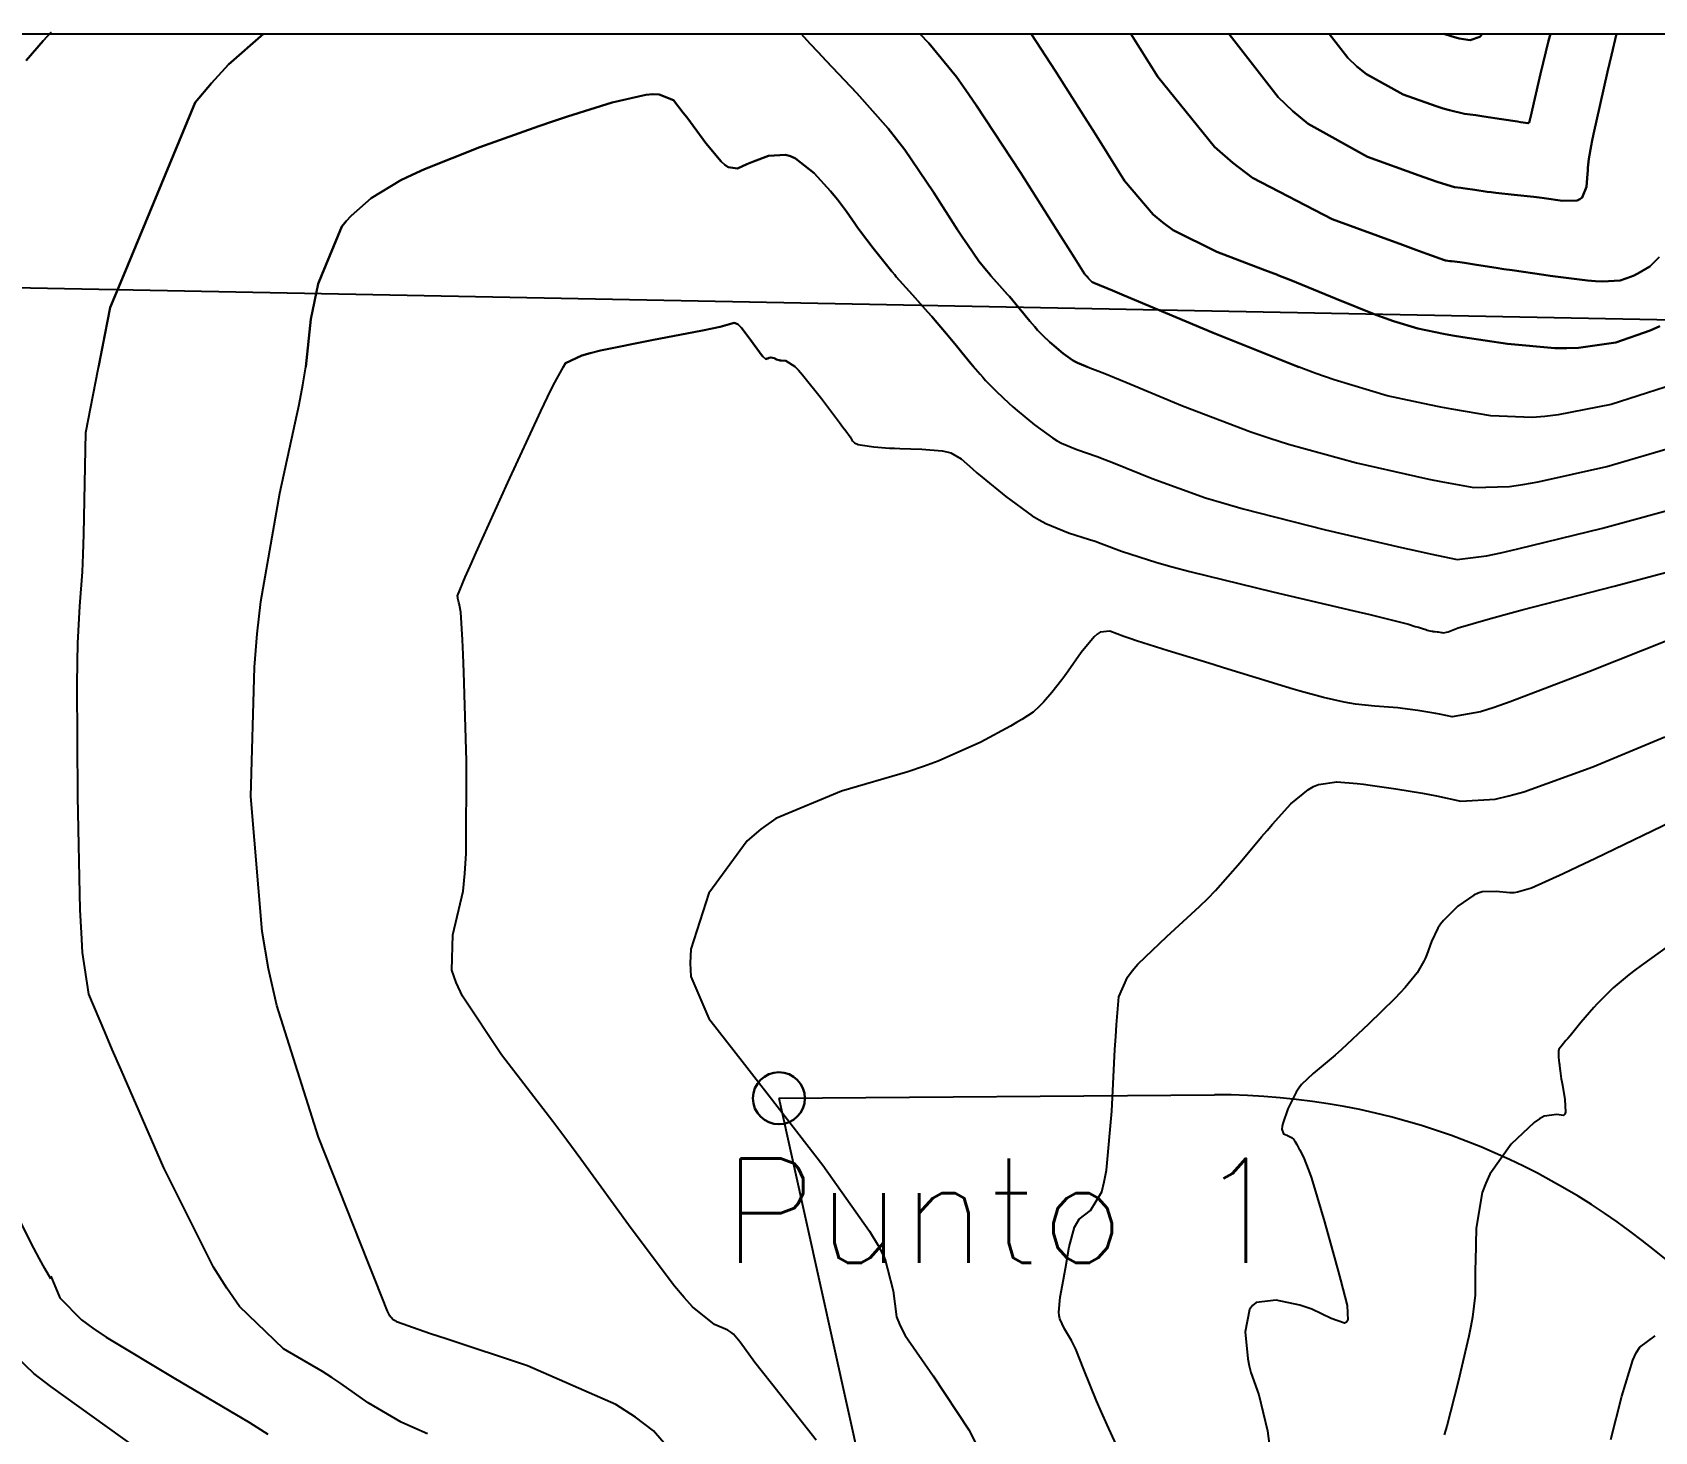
# Model space of a CAD drawing. Header units: metres. Extents: x 837117 to 838479, y 1189012 to 1191015.
# Drawn here: x 837998.9 to 838092.2, y 1190933.5 to 1191013.9 of the extents above; entities that cross this region are included whole.
import ezdxf

# ---------------------------------------------------------------- set-up
doc = ezdxf.new("R2010")
doc.units = ezdxf.units.M
doc.header["$LTSCALE"] = 0.3
for name, color, linetype in [('CORREDORVIA', 70, 'Continuous'), ('COTAS 10', 1, 'Continuous'), ('COTAS INT', 252, 'Continuous'), ('MARCO IMP', 130, 'Continuous'), ('VIA1', 50, 'Continuous'), ('VIA2', 121, 'Continuous')]:
    doc.layers.add(name, color=color, linetype=linetype)
doc.layers.add('PTOBLIGADO', color=90, linetype='Continuous', lineweight=30)
doc.layers.add('TEXTPTO', color=90, linetype='Continuous', lineweight=30)
doc.styles.get("Standard").update_dxf_attribs({"font": 'simplex.shx'})

msp = doc.modelspace()

# ---------------------------------------------------------------- linework, layer by layer
at = {"layer": 'CORREDORVIA'}
msp.add_lwpolyline([(837910.676, 1191000.965), (838157.033, 1190996.193), (838237.174, 1190821.339), (838237.001, 1190602.875), (838240.031, 1190437.198), (838223.537, 1190366.272), (838212.196, 1190288.92), (838221.396, 1189997.878), (837954.545, 1189509.173), (837751.159, 1189231.384), (837593.191, 1189234.399), (837744.487, 1189686.609), (837750.277, 1189933.973), (837723.624, 1190051.525), (837726.092, 1190134.48), (837885.383, 1190229.429), (837983.184, 1190344.12), (837817.554, 1190502.187), (837798.033, 1190660.17), (837963.574, 1190795.982)], close=True, dxfattribs=at)
at = {"layer": 'COTAS 10'}
for points in [[(838092.491, 1190997.047), (838091.935, 1190996.797), (838089.958, 1190996.121), (838087.815, 1190995.804), (838087.155, 1190995.78), (838086.465, 1190995.785), (838083.732, 1190996.033), (838081.165, 1190996.429), (838080.579, 1190996.527), (838080.048, 1190996.62), (838078.585, 1190996.914), (838077.191, 1190997.335), (838076.704, 1190997.508), (838076.173, 1190997.706), (838073.893, 1190998.624), (838071.279, 1190999.694), (838070.539, 1190999.987), (838070.506, 1191000), (838069.792, 1191000.28), (838067.033, 1191001.325), (838064.511, 1191002.584), (838063.914, 1191003.01), (838063.36, 1191003.47), (838061.725, 1191005.411), (838060.295, 1191007.693), (838059.871, 1191008.367), (838059.435, 1191009.06), (838057.76, 1191011.716), (838056.353, 1191013.872), (838057.76, 1191011.716), (838059.435, 1191009.06), (838059.871, 1191008.367), (838060.295, 1191007.693), (838061.725, 1191005.411), (838063.36, 1191003.47), (838063.914, 1191003.01), (838064.511, 1191002.584), (838067.033, 1191001.325), (838069.792, 1191000.28), (838070.506, 1191000), (838070.539, 1190999.987), (838071.279, 1190999.694), (838073.893, 1190998.624), (838076.173, 1190997.706), (838076.704, 1190997.508), (838077.191, 1190997.335), (838078.585, 1190996.914), (838080.048, 1190996.62), (838080.579, 1190996.527), (838081.165, 1190996.429), (838083.732, 1190996.033), (838086.465, 1190995.785), (838087.155, 1190995.78), (838087.815, 1190995.804), (838089.958, 1190996.121), (838091.935, 1190996.797), (838092.491, 1190997.047)], [(838093.094, 1190979.039), (838088.403, 1190977.184), (838083.893, 1190975.443), (838082.972, 1190975.125), (838082.191, 1190974.878), (838080.554, 1190974.579), (838079.818, 1190974.737), (838079.606, 1190974.778), (838079.39, 1190974.818), (838078.58, 1190974.955), (838077.695, 1190975.073), (838077.431, 1190975.101), (838077.16, 1190975.127), (838076.116, 1190975.206), (838074.996, 1190975.321), (838074.678, 1190975.371), (838074.355, 1190975.427), (838073.158, 1190975.695), (838071.821, 1190976.06), (838071.411, 1190976.179), (838070.982, 1190976.305), (838069.288, 1190976.825), (838067.412, 1190977.411), (838066.87, 1190977.579), (838066.317, 1190977.75), (838064.235, 1190978.388), (838062.414, 1190978.958), (838062.024, 1190979.086), (838061.685, 1190979.201), (838060.875, 1190979.509), (838060.328, 1190979.456), (838060.155, 1190979.344), (838059.972, 1190979.19), (838059.231, 1190978.281), (838058.484, 1190977.208), (838058.296, 1190976.95), (838058.117, 1190976.709), (838057.542, 1190975.981), (838057.06, 1190975.434), (838056.941, 1190975.307), (838056.827, 1190975.191), (838056.466, 1190974.859), (838055.811, 1190974.435), (838055.511, 1190974.259), (838055.16, 1190974.059), (838053.468, 1190973.128), (838051.004, 1190972.03), (838050.167, 1190971.725), (838049.263, 1190971.419), (838045.44, 1190970.31), (838041.681, 1190968.733), (838040.818, 1190968.133), (838040.031, 1190967.462), (838037.831, 1190964.444), (838036.797, 1190961.22), (838036.746, 1190960.418), (838036.797, 1190959.656), (838037.831, 1190957.229), (838039.867, 1190954.618), (838040.549, 1190953.739), (838041.284, 1190952.792), (838044.367, 1190948.809), (838047.068, 1190945.008), (838047.562, 1190944.176), (838047.945, 1190943.44), (838048.411, 1190941.579), (838048.612, 1190940.076), (838048.828, 1190939.566), (838049.114, 1190939.015), (838050.728, 1190936.685), (838052.762, 1190933.572), (838053.313, 1190932.527)], [(838004.891, 1190932.555), (838000, 1190936.069), (837999.012, 1190936.829), (837998.061, 1190937.734)]]:
    msp.add_lwpolyline(points, dxfattribs=at)
at = {"layer": 'COTAS INT'}
for points in [[(837998.586, 1191012.329), (837999.563, 1191013.467), (838000, 1191013.948), (837999.563, 1191013.467), (837998.586, 1191012.329)], [(838021.647, 1190933.352), (838020.855, 1190933.688), (838020.143, 1190934.016), (838018.241, 1190935.13), (838016.658, 1190936.251), (838016.147, 1190936.584), (838015.604, 1190936.926), (838013.38, 1190938.241), (838010.846, 1190940.674), (838010.108, 1190941.721), (838009.354, 1190942.929), (838006.497, 1190948.642), (838004.033, 1190954.293), (838003.527, 1190955.463), (838003.097, 1190956.462), (838002.179, 1190958.642), (838001.825, 1190961.031), (838001.751, 1190962.16), (838001.687, 1190963.494), (838001.542, 1190970), (838001.514, 1190976.443), (838001.523, 1190977.736), (838001.541, 1190978.816), (838001.666, 1190980.945), (838001.824, 1190982.928), (838001.863, 1190983.917), (838001.898, 1190985.097), (838002.006, 1190990.945), (838003.405, 1190998.136), (838004.186, 1191000), (838008.29, 1191009.927), (838009.226, 1191011.028), (838010.218, 1191012.096), (838012.222, 1191013.872), (838010.218, 1191012.096), (838009.226, 1191011.028), (838008.29, 1191009.927), (838004.186, 1191000), (838003.405, 1190998.136), (838002.736, 1190994.695)], [(838059.618, 1190994.695), (838059.467, 1190994.752), (838059.007, 1190994.939), (838058.871, 1190995.014), (838058.731, 1190995.099), (838058.193, 1190995.491), (838057.675, 1190995.923), (838057.547, 1190996.035), (838057.427, 1190996.142), (838057.047, 1190996.5), (838056.726, 1190996.831), (838056.641, 1190996.923), (838056.559, 1190997.013), (838056.279, 1190997.34), (838056.005, 1190997.673), (838055.927, 1190997.768), (838055.848, 1190997.865), (838055.554, 1190998.226), (838055.214, 1190998.63), (838055.106, 1190998.755), (838054.992, 1190998.885), (838054.529, 1190999.398), (838054.041, 1190999.947), (838053.996, 1191000), (838053.911, 1191000.099), (838053.784, 1191000.251), (838053.344, 1191000.802), (838052.686, 1191001.745), (838052.421, 1191002.144), (838052.121, 1191002.604), (838050.741, 1191004.764), (838049.085, 1191007.189), (838048.611, 1191007.816), (838048.13, 1191008.424), (838046.337, 1191010.457), (838044.572, 1191012.31), (838044.109, 1191012.805), (838043.656, 1191013.292), (838043.126, 1191013.872), (838043.656, 1191013.292), (838044.109, 1191012.805), (838044.572, 1191012.31), (838046.337, 1191010.457), (838048.13, 1191008.424), (838048.611, 1191007.816), (838049.085, 1191007.189), (838050.741, 1191004.764), (838052.121, 1191002.604), (838052.421, 1191002.144), (838052.686, 1191001.745), (838053.344, 1191000.802), (838053.784, 1191000.251), (838053.911, 1191000.099), (838053.996, 1191000), (838054.041, 1190999.947), (838054.529, 1190999.398), (838054.992, 1190998.885), (838055.106, 1190998.755), (838055.214, 1190998.63), (838055.554, 1190998.226), (838055.848, 1190997.865), (838055.927, 1190997.768), (838056.005, 1190997.673), (838056.279, 1190997.34), (838056.559, 1190997.013), (838056.641, 1190996.923), (838056.726, 1190996.831), (838057.047, 1190996.5), (838057.427, 1190996.142), (838057.547, 1190996.035), (838057.675, 1190995.923), (838058.193, 1190995.491), (838058.731, 1190995.099), (838058.871, 1190995.014), (838059.007, 1190994.939), (838059.467, 1190994.752), (838060.589, 1190994.329), (838061.142, 1190994.106), (838061.801, 1190993.837), (838065.058, 1190992.481), (838068.989, 1190990.971), (838070.073, 1190990.604), (838071.155, 1190990.259), (838075.047, 1190989.2), (838078.444, 1190988.425), (838079.214, 1190988.259), (838079.91, 1190988.115), (838081.808, 1190987.768), (838083.841, 1190987.829), (838084.622, 1190987.941), (838085.498, 1190988.095), (838089.448, 1190988.992), (838093.483, 1190990.175)], [(838092.795, 1190993.544), (838089.703, 1190992.557), (838086.657, 1190991.949), (838085.889, 1190991.861), (838085.153, 1190991.807), (838082.77, 1190991.9), (838080.537, 1190992.272), (838079.896, 1190992.393), (838079.246, 1190992.523), (838076.816, 1190993.057), (838073.765, 1190993.968), (838072.724, 1190994.335), (838071.597, 1190994.752), (838066.817, 1190996.669), (838062.517, 1190998.474), (838061.694, 1190998.819), (838061.029, 1190999.097), (838059.954, 1190999.545), (838059.914, 1190999.561), (838059.902, 1190999.567), (838059.89, 1190999.575), (838059.843, 1190999.609), (838059.798, 1190999.646), (838059.787, 1190999.656), (838059.777, 1190999.665), (838059.744, 1190999.696), (838059.716, 1190999.725), (838059.709, 1190999.733), (838059.701, 1190999.741), (838059.677, 1190999.769), (838059.653, 1190999.798), (838059.647, 1190999.806), (838059.64, 1190999.815), (838059.614, 1190999.846), (838059.585, 1190999.881), (838059.565, 1190999.903), (838059.525, 1190999.948), (838059.483, 1190999.995), (838059.479, 1191000), (838059.472, 1191000.009), (838059.461, 1191000.022), (838059.423, 1191000.07), (838058.835, 1191000.99), (838058.478, 1191001.554), (838058.036, 1191002.252), (838055.738, 1191005.886), (838053.197, 1191009.771), (838052.602, 1191010.627), (838052.053, 1191011.387), (838050.465, 1191013.34), (838049.961, 1191013.872), (838050.465, 1191013.34), (838052.053, 1191011.387), (838052.602, 1191010.627), (838053.197, 1191009.771), (838055.738, 1191005.886), (838058.036, 1191002.252), (838058.478, 1191001.554), (838058.835, 1191000.99), (838059.423, 1191000.07), (838059.461, 1191000.022), (838059.472, 1191000.009), (838059.479, 1191000), (838059.483, 1190999.995), (838059.525, 1190999.948), (838059.565, 1190999.903), (838059.585, 1190999.881), (838059.614, 1190999.846), (838059.64, 1190999.815), (838059.647, 1190999.806), (838059.653, 1190999.798), (838059.677, 1190999.769), (838059.701, 1190999.741), (838059.709, 1190999.733), (838059.716, 1190999.725), (838059.744, 1190999.696), (838059.777, 1190999.665), (838059.787, 1190999.656), (838059.798, 1190999.646), (838059.843, 1190999.609), (838059.89, 1190999.575), (838059.902, 1190999.567), (838059.914, 1190999.561), (838059.954, 1190999.545), (838061.029, 1190999.097), (838061.694, 1190998.819), (838062.517, 1190998.474), (838066.817, 1190996.669), (838071.597, 1190994.752), (838071.751, 1190994.695)], [(838092.461, 1191001.022), (838091.916, 1191000.489), (838091.237, 1191000.084), (838091.068, 1191000), (838091.052, 1190999.992), (838090.868, 1190999.909), (838090.214, 1190999.686), (838089.202, 1190999.625), (838088.793, 1190999.645), (838088.328, 1190999.681), (838086.182, 1190999.946), (838085.817, 1191000), (838084.006, 1191000.268), (838083.522, 1191000.34), (838083.089, 1191000.406), (838081.954, 1191000.581), (838081.273, 1191000.688), (838081.126, 1191000.71), (838080.998, 1191000.729), (838080.686, 1191000.769), (838080.51, 1191000.788), (838080.468, 1191000.793), (838080.428, 1191000.798), (838080.308, 1191000.815), (838080.217, 1191000.829), (838080.195, 1191000.832), (838080.175, 1191000.835), (838080.115, 1191000.842), (838079.095, 1191001.209), (838078.469, 1191001.438), (838077.694, 1191001.723), (838073.656, 1191003.214), (838069.071, 1191005.595), (838067.952, 1191006.441), (838066.897, 1191007.368), (838063.63, 1191011.391), (838062.08, 1191013.872), (838063.63, 1191011.391), (838066.897, 1191007.368), (838067.952, 1191006.441), (838069.071, 1191005.595), (838073.656, 1191003.214), (838077.694, 1191001.723), (838078.469, 1191001.438), (838079.095, 1191001.209), (838080.115, 1191000.842), (838080.175, 1191000.835), (838080.195, 1191000.832), (838080.217, 1191000.829), (838080.308, 1191000.815), (838080.428, 1191000.798), (838080.468, 1191000.793), (838080.51, 1191000.788), (838080.686, 1191000.769), (838080.998, 1191000.729), (838081.126, 1191000.71), (838081.273, 1191000.688), (838081.954, 1191000.581), (838083.089, 1191000.406), (838083.522, 1191000.34), (838084.006, 1191000.268), (838085.817, 1191000), (838086.182, 1190999.946), (838088.328, 1190999.681), (838088.793, 1190999.645), (838089.202, 1190999.625), (838090.214, 1190999.686), (838090.868, 1190999.909), (838091.052, 1190999.992), (838091.068, 1191000), (838091.237, 1191000.084), (838091.916, 1191000.489), (838092.461, 1191001.022)], [(838037.405, 1190930.323), (838034.636, 1190933.525), (838033.608, 1190934.3), (838032.467, 1190935.028), (838027.405, 1190937.257), (838022.728, 1190938.808), (838021.83, 1190939.108), (838021.104, 1190939.352), (838019.916, 1190939.768), (838019.841, 1190939.821), (838019.817, 1190939.837), (838019.791, 1190939.854), (838019.685, 1190939.916), (838019.564, 1190940.032), (838019.529, 1190940.082), (838019.493, 1190940.139), (838019.357, 1190940.412), (838018.662, 1190942.141), (838018.274, 1190943.117), (838017.801, 1190944.309), (838015.384, 1190950.412), (838012.981, 1190957.984), (838012.515, 1190960.103), (838012.137, 1190962.232), (838011.493, 1190970), (838011.7, 1190977.442), (838011.859, 1190979.365), (838012.061, 1190981.228), (838013.156, 1190987.459), (838014.271, 1190992.547), (838014.486, 1190993.689), (838014.66, 1190994.715), (838014.951, 1190997.459), (838015.356, 1190999.491), (838015.574, 1191000), (838016.716, 1191002.787), (838016.98, 1191003.097), (838017.26, 1191003.398), (838018.405, 1191004.411), (838020.125, 1191005.443), (838020.768, 1191005.755), (838021.483, 1191006.079), (838024.666, 1191007.347), (838028.054, 1191008.559), (838028.898, 1191008.849), (838029.701, 1191009.119), (838032.261, 1191009.926), (838034.197, 1191010.358), (838034.606, 1191010.391), (838034.961, 1191010.386), (838035.786, 1191010.056), (838036.356, 1191009.326), (838036.551, 1191009.069), (838036.761, 1191008.788), (838037.65, 1191007.576), (838038.533, 1191006.521), (838038.738, 1191006.339), (838038.927, 1191006.206), (838039.47, 1191006.122), (838040.006, 1191006.374), (838040.191, 1191006.451), (838040.392, 1191006.532), (838041.251, 1191006.854), (838042.237, 1191006.91), (838042.52, 1191006.823), (838042.806, 1191006.692), (838043.871, 1191005.849), (838044.821, 1191004.822), (838045.035, 1191004.575), (838045.228, 1191004.343), (838045.744, 1191003.642), (838046.207, 1191002.956), (838046.365, 1191002.734), (838046.536, 1191002.499), (838047.265, 1191001.534), (838048.107, 1191000.481), (838048.351, 1191000.19), (838048.512, 1191000), (838048.599, 1190999.898), (838049.532, 1190998.848), (838050.418, 1190997.866), (838050.636, 1190997.618), (838050.843, 1190997.38), (838051.494, 1190996.606), (838052.057, 1190995.915), (838052.208, 1190995.73), (838052.357, 1190995.548), (838052.881, 1190994.91), (838053.417, 1190994.286), (838053.574, 1190994.112), (838053.735, 1190993.938), (838054.351, 1190993.303), (838055.076, 1190992.619), (838055.308, 1190992.413), (838055.552, 1190992.2), (838056.543, 1190991.373), (838057.572, 1190990.624), (838057.84, 1190990.461), (838058.1, 1190990.318), (838058.98, 1190989.959), (838060.149, 1190989.562), (838060.591, 1190989.394), (838061.085, 1190989.201), (838063.299, 1190988.294), (838066.38, 1190987.19), (838067.422, 1190986.872), (838068.544, 1190986.55), (838073.277, 1190985.343), (838077.641, 1190984.327), (838078.531, 1190984.125), (838079.283, 1190983.957), (838080.846, 1190983.636), (838082.53, 1190983.852), (838083.356, 1190984.022), (838084.339, 1190984.24), (838089.193, 1190985.428), (838094.17, 1190986.806)], [(838053.066, 1190994.695), (838052.881, 1190994.91), (838052.357, 1190995.548), (838052.208, 1190995.73), (838052.057, 1190995.915), (838051.494, 1190996.606), (838050.843, 1190997.38), (838050.636, 1190997.618), (838050.418, 1190997.866), (838049.532, 1190998.848), (838048.599, 1190999.898), (838048.512, 1191000), (838048.351, 1191000.19), (838048.107, 1191000.481), (838047.265, 1191001.534), (838046.536, 1191002.499), (838046.365, 1191002.734), (838046.207, 1191002.956), (838045.744, 1191003.642), (838045.228, 1191004.343), (838045.035, 1191004.575), (838044.821, 1191004.822), (838043.871, 1191005.849), (838042.806, 1191006.692), (838042.52, 1191006.823), (838042.237, 1191006.91), (838041.251, 1191006.854), (838040.392, 1191006.532), (838040.191, 1191006.451), (838040.006, 1191006.374), (838039.47, 1191006.122), (838038.927, 1191006.206), (838038.738, 1191006.339), (838038.533, 1191006.521), (838037.65, 1191007.576), (838036.761, 1191008.788), (838036.551, 1191009.069), (838036.356, 1191009.326), (838035.786, 1191010.056), (838034.961, 1191010.386), (838034.606, 1191010.391), (838034.197, 1191010.358), (838032.261, 1191009.926), (838029.701, 1191009.119), (838028.898, 1191008.849), (838028.054, 1191008.559), (838024.666, 1191007.347), (838021.483, 1191006.079), (838020.768, 1191005.755), (838020.125, 1191005.443), (838018.405, 1191004.411), (838017.26, 1191003.398), (838016.98, 1191003.097), (838016.716, 1191002.787), (838015.574, 1191000), (838015.356, 1190999.491), (838014.951, 1190997.459), (838014.66, 1190994.715), (838014.657, 1190994.695)], [(838043.989, 1190932.986), (838041.42, 1190936.238), (838040.905, 1190936.901), (838040.476, 1190937.461), (838039.633, 1190938.629), (838039.231, 1190939.086), (838039.079, 1190939.198), (838038.91, 1190939.304), (838038.153, 1190939.633), (838036.888, 1190940.655), (838036.399, 1190941.197), (838035.85, 1190941.852), (838033.364, 1190945.156), (838030.467, 1190949.146), (838029.658, 1190950.234), (838028.847, 1190951.315), (838025.895, 1190955.156), (838023.659, 1190958.522), (838023.3, 1190959.302), (838023.054, 1190960.017), (838023.104, 1190962.053), (838023.702, 1190964.565), (838023.801, 1190965.579), (838023.872, 1190966.733), (838023.89, 1190972.053), (838023.737, 1190977.152), (838023.7, 1190978.167), (838023.666, 1190979.009), (838023.565, 1190980.614), (838023.491, 1190981.015), (838023.474, 1190981.098), (838023.46, 1190981.169), (838023.421, 1190981.32), (838023.397, 1190981.399), (838023.387, 1190981.449), (838023.375, 1190981.551), (838023.815, 1190982.617), (838024.095, 1190983.251), (838024.444, 1190984.031), (838026.275, 1190988.07), (838028.168, 1190992.161), (838028.555, 1190992.975), (838028.883, 1190993.649), (838029.573, 1190994.931), (838030.52, 1190995.363), (838031.01, 1190995.502), (838031.598, 1190995.649), (838034.544, 1190996.25), (838037.454, 1190996.802), (838038.02, 1190996.918), (838038.481, 1190997.018), (838039.278, 1190997.245), (838039.494, 1190997.17), (838039.588, 1190997.079), (838039.698, 1190996.957), (838040.221, 1190996.265), (838040.735, 1190995.554), (838040.839, 1190995.421), (838040.926, 1190995.315), (838041.105, 1190995.163), (838041.177, 1190995.19), (838041.217, 1190995.204), (838041.289, 1190995.227), (838041.364, 1190995.243), (838041.385, 1190995.244), (838041.407, 1190995.245), (838041.489, 1190995.236), (838041.575, 1190995.212), (838041.6, 1190995.202), (838041.625, 1190995.191), (838041.72, 1190995.14), (838041.861, 1190995.092), (838041.916, 1190995.084), (838041.978, 1190995.077), (838042.256, 1190995.068), (838042.766, 1190994.737), (838042.973, 1190994.527), (838043.21, 1190994.265), (838044.301, 1190992.891), (838045.332, 1190991.513), (838045.53, 1190991.249), (838045.69, 1190991.035), (838045.952, 1190990.684), (838045.966, 1190990.661), (838045.97, 1190990.654), (838045.975, 1190990.646), (838045.991, 1190990.616), (838046.01, 1190990.58), (838046.016, 1190990.57), (838046.022, 1190990.558), (838046.046, 1190990.514), (838046.084, 1190990.458), (838046.099, 1190990.44), (838046.115, 1190990.421), (838046.191, 1190990.343), (838046.415, 1190990.256), (838046.526, 1190990.232), (838046.657, 1190990.208), (838047.306, 1190990.12), (838048.206, 1190990.045), (838048.496, 1190990.029), (838048.803, 1190990.015), (838050.058, 1190989.981), (838051.24, 1190989.884), (838051.501, 1190989.83), (838051.733, 1190989.765), (838052.334, 1190989.429), (838052.978, 1190988.845), (838053.238, 1190988.623), (838053.533, 1190988.374), (838054.893, 1190987.255), (838056.412, 1190986.149), (838056.808, 1190985.908), (838057.193, 1190985.696), (838058.493, 1190985.166), (838059.708, 1190984.794), (838060.04, 1190984.681), (838060.369, 1190984.564), (838061.54, 1190984.106), (838063.579, 1190983.454), (838064.456, 1190983.215), (838065.468, 1190982.95), (838070.25, 1190981.783), (838074.892, 1190980.684), (838075.816, 1190980.463), (838076.582, 1190980.277), (838078.044, 1190979.909), (838078.435, 1190979.789), (838078.526, 1190979.761), (838078.61, 1190979.735), (838078.852, 1190979.66), (838079.034, 1190979.604), (838079.08, 1190979.591), (838079.124, 1190979.578), (838079.267, 1190979.539), (838079.395, 1190979.51), (838079.43, 1190979.504), (838079.464, 1190979.499), (838079.584, 1190979.486), (838079.696, 1190979.478), (838079.725, 1190979.475), (838079.753, 1190979.472), (838079.848, 1190979.459), (838079.935, 1190979.445), (838079.958, 1190979.44), (838079.98, 1190979.436), (838080.059, 1190979.419), (838080.235, 1190979.451), (838080.318, 1190979.478), (838080.417, 1190979.512), (838080.9, 1190979.698), (838082.631, 1190980.211), (838083.516, 1190980.45), (838084.577, 1190980.732), (838089.875, 1190982.103), (838095.204, 1190983.525)], [(838042.807, 1190994.695), (838042.766, 1190994.737), (838042.256, 1190995.068), (838041.978, 1190995.077), (838041.916, 1190995.084), (838041.861, 1190995.092), (838041.72, 1190995.14), (838041.625, 1190995.191), (838041.6, 1190995.202), (838041.575, 1190995.212), (838041.489, 1190995.236), (838041.407, 1190995.245), (838041.385, 1190995.244), (838041.364, 1190995.243), (838041.289, 1190995.227), (838041.217, 1190995.204), (838041.177, 1190995.19), (838041.105, 1190995.163), (838040.926, 1190995.315), (838040.839, 1190995.421), (838040.735, 1190995.554), (838040.221, 1190996.265), (838039.698, 1190996.957), (838039.588, 1190997.079), (838039.494, 1190997.17), (838039.278, 1190997.245), (838038.481, 1190997.018), (838038.02, 1190996.918), (838037.454, 1190996.802), (838034.544, 1190996.25), (838031.598, 1190995.649), (838031.01, 1190995.502), (838030.52, 1190995.363), (838029.573, 1190994.931), (838029.446, 1190994.695)], [(838062.184, 1190930.689), (838060.714, 1190933.875), (838060.391, 1190934.598), (838060.105, 1190935.253), (838059.38, 1190937.045), (838058.914, 1190938.22), (838058.792, 1190938.486), (838058.672, 1190938.727), (838058.266, 1190939.38), (838057.993, 1190939.957), (838057.958, 1190940.148), (838057.94, 1190940.354), (838058.021, 1190941.213), (838058.218, 1190942.236), (838058.274, 1190942.544), (838058.33, 1190942.864), (838058.535, 1190944.11), (838058.85, 1190945.233), (838058.975, 1190945.475), (838059.117, 1190945.687), (838059.765, 1190946.202), (838060.412, 1190947.272), (838060.552, 1190947.834), (838060.676, 1190948.51), (838060.983, 1190951.913), (838061.166, 1190955.446), (838061.212, 1190956.205), (838061.256, 1190956.869), (838061.395, 1190958.477), (838061.894, 1190959.612), (838062.164, 1190959.979), (838062.492, 1190960.368), (838064.151, 1190961.962), (838066.035, 1190963.672), (838066.504, 1190964.135), (838066.951, 1190964.592), (838068.374, 1190966.203), (838069.596, 1190967.681), (838069.915, 1190968.054), (838070.227, 1190968.412), (838071.282, 1190969.575), (838072.298, 1190970.416), (838072.584, 1190970.571), (838072.872, 1190970.692), (838073.929, 1190970.848), (838075.099, 1190970.747), (838075.458, 1190970.707), (838075.832, 1190970.661), (838077.311, 1190970.451), (838078.845, 1190970.192), (838079.254, 1190970.115), (838079.655, 1190970.037), (838081.049, 1190969.738), (838083.033, 1190969.852), (838083.806, 1190970.034), (838084.677, 1190970.281), (838088.633, 1190971.718), (838092.786, 1190973.439)], [(838093.719, 1190968.807), (838088.795, 1190966.441), (838087.785, 1190965.961), (838086.929, 1190965.557), (838085.116, 1190964.732), (838084.311, 1190964.502), (838084.091, 1190964.474), (838083.871, 1190964.46), (838083.089, 1190964.54), (838082.277, 1190964.521), (838082.04, 1190964.445), (838081.797, 1190964.339), (838080.875, 1190963.703), (838080.061, 1190962.882), (838079.886, 1190962.66), (838079.734, 1190962.44), (838079.368, 1190961.664), (838079.106, 1190960.926), (838079.019, 1190960.73), (838078.927, 1190960.537), (838078.542, 1190959.871), (838077.855, 1190959.025), (838077.572, 1190958.719), (838077.249, 1190958.382), (838075.745, 1190956.907), (838074.183, 1190955.452), (838073.822, 1190955.128), (838073.493, 1190954.839), (838072.563, 1190954.076), (838071.898, 1190953.438), (838071.736, 1190953.226), (838071.582, 1190952.998), (838071.107, 1190952.05), (838070.816, 1190951.191), (838070.78, 1190951.02), (838070.762, 1190950.878), (838070.855, 1190950.606), (838071.057, 1190950.521), (838071.107, 1190950.497), (838071.156, 1190950.473), (838071.311, 1190950.384), (838071.444, 1190950.269), (838071.479, 1190950.229), (838071.512, 1190950.185), (838071.625, 1190949.995), (838071.749, 1190949.752), (838071.79, 1190949.675), (838071.834, 1190949.594), (838072.016, 1190949.262), (838072.322, 1190948.474), (838072.443, 1190948.103), (838072.58, 1190947.667), (838073.209, 1190945.545), (838073.857, 1190943.255), (838074.006, 1190942.714), (838074.143, 1190942.212), (838074.526, 1190940.737), (838074.564, 1190939.883), (838074.483, 1190939.773), (838074.361, 1190939.719), (838073.59, 1190939.98), (838072.479, 1190940.522), (838072.143, 1190940.643), (838071.795, 1190940.753), (838070.436, 1190941.046), (838069.288, 1190940.895), (838069.073, 1190940.725), (838068.902, 1190940.499), (838068.658, 1190939.217), (838068.805, 1190937.658), (838068.882, 1190937.258), (838068.974, 1190936.871), (838069.436, 1190935.586), (838069.937, 1190933.524), (838070.054, 1190932.647)], [(838092.988, 1190961.411), (838091.421, 1190960.286), (838091.061, 1190960.015), (838090.733, 1190959.763), (838089.815, 1190958.999), (838089.098, 1190958.299), (838088.896, 1190958.086), (838088.694, 1190957.866), (838087.951, 1190957.004), (838087.329, 1190956.247), (838087.203, 1190956.093), (838087.097, 1190955.963), (838086.88, 1190955.696), (838086.802, 1190955.601), (838086.784, 1190955.58), (838086.767, 1190955.561), (838086.718, 1190955.513), (838086.685, 1190955.454), (838086.679, 1190955.428), (838086.673, 1190955.398), (838086.663, 1190955.257), (838086.664, 1190955.092), (838086.667, 1190955.048), (838086.67, 1190955.003), (838086.689, 1190954.845), (838086.715, 1190954.655), (838086.724, 1190954.59), (838086.732, 1190954.519), (838086.767, 1190954.22), (838086.83, 1190953.764), (838086.857, 1190953.594), (838086.888, 1190953.406), (838087.03, 1190952.57), (838087.062, 1190951.855), (838087.022, 1190951.743), (838086.96, 1190951.668), (838086.564, 1190951.709), (838085.839, 1190951.619), (838085.57, 1190951.463), (838085.272, 1190951.249), (838083.951, 1190950.001), (838082.721, 1190948.276), (838082.481, 1190947.76), (838082.285, 1190947.229), (838081.938, 1190945.176), (838081.89, 1190943.274), (838081.882, 1190942.838), (838081.875, 1190942.441), (838081.871, 1190941.335), (838081.729, 1190940.051), (838081.636, 1190939.542), (838081.52, 1190938.967), (838080.907, 1190936.332), (838080.249, 1190933.797), (838080.104, 1190933.284)], [(838000, 1190942.266), (837999.644, 1190942.856), (837999.341, 1190943.409), (837999.014, 1190944.024), (837997.636, 1190946.762)], [(838000, 1190942.423), (838000.509, 1190941.164), (838001.759, 1190939.904), (838002.405, 1190939.433), (838003.183, 1190938.907), (838007.075, 1190936.566), (838011.417, 1190933.999), (838012.477, 1190933.331)], [(838089.668, 1190933.017), (838090.303, 1190935.509), (838090.936, 1190937.589), (838091.138, 1190938.001), (838091.352, 1190938.342), (838092.22, 1190938.981)]]:
    msp.add_lwpolyline(points, dxfattribs=at)
for points in [[(838089.993, 1191013.872), (838089.709, 1191012.635), (838089.602, 1191012.17), (838089.492, 1191011.688), (838089.063, 1191009.801), (838088.687, 1191008.104), (838088.611, 1191007.741), (838088.547, 1191007.425), (838088.415, 1191006.671), (838088.362, 1191006.153), (838088.347, 1191005.985), (838088.333, 1191005.806), (838088.28, 1191005.074), (838088.037, 1191004.462), (838087.902, 1191004.359), (838087.738, 1191004.285), (838086.904, 1191004.261), (838085.852, 1191004.415), (838085.551, 1191004.455), (838085.247, 1191004.493), (838084.113, 1191004.617), (838083.06, 1191004.728), (838082.806, 1191004.758), (838082.569, 1191004.787), (838081.849, 1191004.89), (838081.299, 1191004.976), (838081.169, 1191004.995), (838081.048, 1191005.011), (838080.691, 1191005.054), (838079.746, 1191005.339), (838079.254, 1191005.508), (838078.662, 1191005.717), (838075.694, 1191006.8), (838072.271, 1191008.695), (838071.393, 1191009.417), (838070.545, 1191010.224), (838067.735, 1191013.851), (838070.545, 1191010.224), (838071.393, 1191009.417), (838072.271, 1191008.695), (838075.694, 1191006.8), (838078.662, 1191005.717), (838079.254, 1191005.508), (838079.746, 1191005.339), (838080.691, 1191005.054), (838081.048, 1191005.011), (838081.169, 1191004.995), (838081.299, 1191004.976), (838081.849, 1191004.89), (838082.569, 1191004.787), (838082.806, 1191004.758), (838083.06, 1191004.728), (838084.113, 1191004.617), (838085.247, 1191004.493), (838085.551, 1191004.455), (838085.852, 1191004.415), (838086.904, 1191004.261), (838087.738, 1191004.285), (838087.902, 1191004.359), (838088.037, 1191004.462), (838088.28, 1191005.074), (838088.333, 1191005.806), (838088.347, 1191005.985), (838088.362, 1191006.153), (838088.415, 1191006.671), (838088.547, 1191007.425), (838088.611, 1191007.741), (838088.687, 1191008.104), (838089.063, 1191009.801), (838089.492, 1191011.688), (838089.602, 1191012.17), (838089.709, 1191012.635)], [(838073.491, 1191013.872), (838074.558, 1191012.495), (838075.081, 1191011.998), (838075.622, 1191011.553), (838077.731, 1191010.385), (838079.63, 1191009.712), (838080.039, 1191009.579), (838080.397, 1191009.469), (838081.268, 1191009.265), (838081.922, 1191009.187), (838082.143, 1191009.157), (838082.382, 1191009.122), (838083.391, 1191008.965), (838084.305, 1191008.816), (838084.485, 1191008.788), (838084.632, 1191008.764), (838084.9, 1191008.724), (838084.951, 1191008.737), (838084.963, 1191008.747), (838084.973, 1191008.761), (838085.002, 1191008.834), (838085.111, 1191009.31), (838085.249, 1191009.903), (838085.634, 1191011.569), (838086.096, 1191013.465), (838086.203, 1191013.872), (838086.096, 1191013.465), (838085.634, 1191011.569), (838085.249, 1191009.903), (838085.111, 1191009.31), (838085.002, 1191008.834), (838084.973, 1191008.761), (838084.963, 1191008.747), (838084.951, 1191008.737), (838084.9, 1191008.724), (838084.632, 1191008.764), (838084.485, 1191008.788), (838084.305, 1191008.816), (838083.391, 1191008.965), (838082.382, 1191009.122), (838082.143, 1191009.157), (838081.922, 1191009.187), (838081.268, 1191009.265), (838080.397, 1191009.469), (838080.039, 1191009.579), (838079.63, 1191009.712), (838077.731, 1191010.385), (838075.622, 1191011.553), (838075.081, 1191011.998), (838074.558, 1191012.495)], [(838080.067, 1191013.872), (838080.558, 1191013.71), (838080.759, 1191013.655), (838080.953, 1191013.608), (838081.588, 1191013.502), (838082.138, 1191013.701), (838082.278, 1191013.846), (838082.297, 1191013.872), (838082.278, 1191013.846), (838082.138, 1191013.701), (838081.588, 1191013.502), (838080.953, 1191013.608), (838080.759, 1191013.655), (838080.558, 1191013.71)]]:
    msp.add_lwpolyline(points, close=True, dxfattribs=at)
at = {"layer": 'MARCO IMP'}
msp.add_lwpolyline([(837116.514, 1189053.872), (837116.514, 1191013.872), (838476.514, 1191013.872), (838476.514, 1189053.872), (837116.514, 1189053.872)], dxfattribs=at)
at = {"layer": 'PTOBLIGADO'}
msp.add_circle((838041.852, 1190952.651), 1.494, dxfattribs=at)
at = {"layer": 'VIA1'}
msp.add_line((838041.852, 1190952.651), (838066.896, 1190952.85), dxfattribs=at)
msp.add_arc((838066.987, 1190912.851), 40, 6.68371, 90.13077, dxfattribs=at)
at = {"layer": 'VIA2'}
msp.add_line((838041.852, 1190952.651), (838075.87, 1190799.161), dxfattribs=at)

# ---------------------------------------------------------------- texts
at = {"layer": 'TEXTPTO', "insert": (838038.609, 1190949.185), "char_height": 6, "width": 52.92851, "attachment_point": 1}
msp.add_mtext('Punto 1', dxfattribs=at)

doc.saveas('drawing.dxf')
